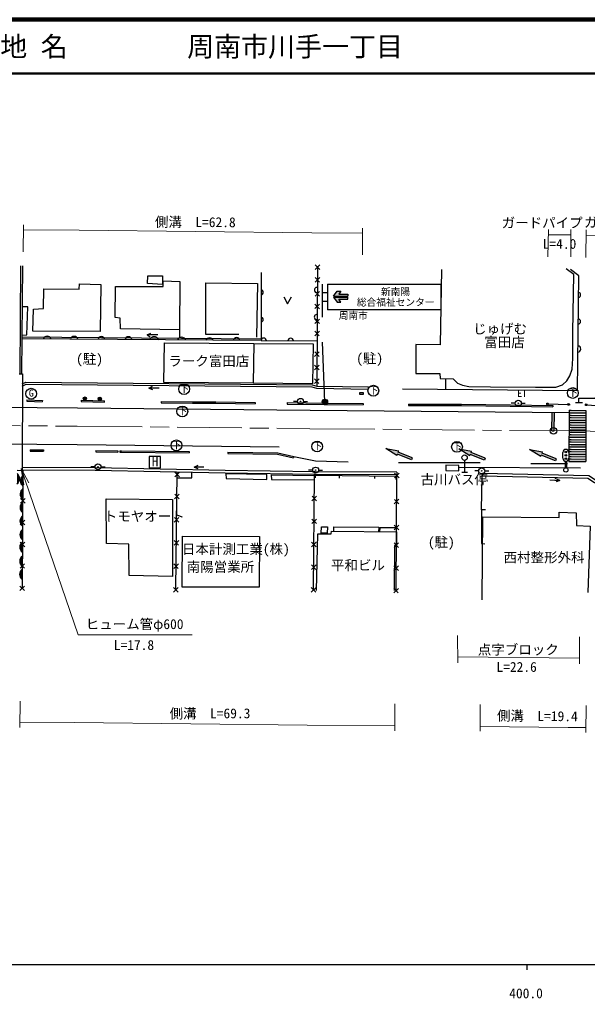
# Model space of a CAD drawing. Units: millimetres at full size, sheet at 1:1000; details may follow other scales. Extents: x 40000 to 54727036, y -209802000 to 380000.
# Drawn here: x 373958 to 479224, y 198715 to 380000 of the extents above; entities that cross this region are included whole.
import ezdxf
from ezdxf.enums import TextEntityAlignment as Align

# ---------------------------------------------------------------- set-up
doc = ezdxf.new("R2010")
doc.units = ezdxf.units.MM
doc.header["$LTSCALE"] = 1000
doc.linetypes.add('CHAIN', pattern=[18.5, 12, -1.5, 3.5, -1.5])
for name, color, linetype, lineweight in [('M-BGD', 7, 'Continuous', 25), ('M-BGD-EXST', 7, 'Continuous', 25), ('M-BMK', 2, 'CHAIN', 13), ('M-BMK-SRVR', 3, 'Continuous', 25), ('M-STR-HTXT', 7, 'Continuous', 13), ('M-STR-STRC', 7, 'Continuous', 25), ('M-TTL', 2, 'Continuous', 140), ('M-TTL-BAND', 7, 'Continuous', 25), ('M-TTL-LINE', 7, 'Continuous', 50)]:
    doc.layers.add(name, color=color, linetype=linetype, lineweight=lineweight)
doc.layers.add('M-BMK-HTXT', color=7, linetype='Continuous')
doc.layers.add('M-TTL-TXT', color=7, linetype='Continuous')
doc.styles.add('ＭＳ ゴシック', font='')
doc.styles.get('ＭＳ ゴシック').set_extended_font_data('MS Gothic')

# ---------------------------------------------------------------- blocks, each defined once
blk = doc.blocks.new('open_arrow')
at = {"color": 0, "linetype": 'Continuous', "lineweight": -2}
blk.add_lwpolyline([(7.5, 1.25), (0, 0), (7.5, -1.25)], dxfattribs=at)

msp = doc.modelspace()

# ---------------------------------------------------------------- hatches: boundary and pattern name
at = {"layer": 'M-BGD'}
for points in [[(386355, 309804, 1), (385755, 309804, 1)], [(389126, 309780, 1), (388526, 309780, 1)], [(425988, 309293, 1), (426088, 309293, 1)], [(466355, 308945, 1), (466455, 308945, 1)], [(373472, 294035, 0.51219), (373485, 295954)], [(374582, 295533, 0.51219), (374569, 293614)], [(388448, 297155, 1), (388548, 297155, 1)], [(428794, 296565, 1), (428894, 296565, 1)], [(459574, 296413, 1), (459674, 296413, 1)], [(374566, 293126, 0.51219), (374552, 291207)], [(374548, 290596, 0.51219), (374535, 288677)], [(374531, 288088, 0.51219), (374518, 286169)], [(374514, 285560, 0.51219), (374500, 283641)], [(374498, 283291, 0.51219), (374485, 281372)], [(374480, 280639, 0.51219), (374467, 278721)], [(374463, 278200, 0.51219), (374450, 276281)]]:
    msp.add_hatch(color=256, dxfattribs=at).paths.add_polyline_path(points)
at = {"layer": 'M-STR-STRC'}
for points in [[(434811, 329132), (434811, 328770), (432147, 328769), (432816, 329706), (433497, 329707), (433127, 329131)], [(432147, 328595), (432816, 327658), (433497, 327658), (433127, 328233), (434810, 328233), (434811, 328594)], [(431056, 309201, 1), (430056, 309201, 1)], [(473118, 307234), (472668, 307238), (472631, 303838), (473081, 303834)], [(478931, 306697), (476219, 306732), (475831, 306735), (475829, 306285), (476214, 306282), (478929, 306247)], [(478934, 307598), (476223, 307632), (475834, 307635), (475832, 307185), (476218, 307182), (478932, 307147)], [(478924, 304897), (476213, 304932), (475824, 304935), (475822, 304485), (476208, 304482), (478922, 304447)], [(478927, 305797), (476216, 305832), (475827, 305835), (475826, 305385), (476211, 305382), (478926, 305347)], [(478927, 305797), (476216, 305832), (475827, 305835), (475826, 305385), (476211, 305382), (478926, 305347)], [(478917, 303097), (476206, 303132), (475817, 303135), (475816, 302685), (476201, 302682), (478916, 302647)], [(478921, 303997), (476209, 304032), (475821, 304035), (475819, 303585), (476204, 303582), (478919, 303547)], [(478911, 301297), (476199, 301332), (475811, 301335), (475809, 300885), (476194, 300882), (478909, 300847)], [(478911, 301297), (476199, 301332), (475811, 301335), (475809, 300885), (476194, 300882), (478909, 300847)], [(478914, 302197), (476203, 302232), (475814, 302235), (475812, 301785), (476198, 301782), (478912, 301747)], [(443989, 299495), (446600, 298455), (446747, 298824), (444136, 299864), (444238, 300120), (441835, 300567), (443887, 299240)], [(457509, 299433), (460120, 298392), (460267, 298761), (457656, 299802), (457758, 300057), (455355, 300505), (457407, 299177)], [(470663, 299332), (473274, 298292), (473421, 298661), (470810, 299701), (470912, 299957), (468509, 300404), (470561, 299077)], [(478904, 299497), (476193, 299532), (475804, 299535), (475802, 299085), (476188, 299082), (478902, 299047)], [(478907, 300397), (476196, 300432), (475807, 300435), (475806, 299985), (476191, 299982), (478906, 299947)], [(478901, 298597), (476189, 298632), (475801, 298635), (475799, 298185), (476184, 298182), (478899, 298147)]]:
    msp.add_hatch(color=256, dxfattribs=at).paths.add_polyline_path(points)

# ---------------------------------------------------------------- linework, layer by layer
at = {"layer": 'M-BGD'}
for p, q in [((374149, 334364), (373992, 314366)), ((374499, 334362), (374342, 314365)), ((428752, 333716), (429603, 334557)), ((428762, 334554), (429598, 333708)), ((429178, 334358), (429044, 312127)), ((428738, 331384), (429589, 332225)), ((428748, 332222), (429584, 331376)), ((428723, 328789), (429574, 329629)), ((428733, 329627), (429568, 328781)), ((428709, 326467), (429560, 327308)), ((428719, 327305), (429554, 326459)), ((428692, 323697), (429543, 324537)), ((428702, 324535), (429538, 323689)), ((418735, 320537), (374393, 320897)), ((418738, 320837), (374395, 321197)), ((397631, 321608), (398145, 321213)), ((403605, 322510), (403593, 320960)), ((428679, 321453), (429529, 322293)), ((428688, 322291), (429524, 321445)), ((428655, 317603), (429506, 318444)), ((428665, 318441), (429501, 317595)), ((428640, 315130), (429491, 315971)), ((428650, 315968), (429486, 315122)), ((373874, 314366), (374474, 314364)), ((374474, 314364), (374425, 296456)), ((374468, 312111), (375208, 312453)), ((374469, 312552), (375122, 312854)), ((397924, 311730), (398623, 312120)), ((429473, 313444), (428622, 312603)), ((429463, 312606), (428627, 313452)), ((438584, 311969), (438578, 311569)), ((452917, 313497), (452897, 311547)), ((444922, 311629), (477408, 311295)), ((375288, 309573), (375278, 309324)), ((375278, 309324), (378174, 309203)), ((375288, 309573), (378184, 309452)), ((378184, 309452), (378174, 309203)), ((385383, 309493), (385378, 309244)), ((385378, 309244), (389681, 309157)), ((385383, 309493), (389686, 309406)), ((389681, 309157), (389686, 309406)), ((400186, 309277), (400182, 309027)), ((417610, 309073), (417605, 308823)), ((423562, 309051), (423558, 308801)), ((425488, 309293), (424738, 309293)), ((426588, 309293), (427338, 309293)), ((437658, 308891), (437656, 308641)), ((446026, 308794), (446026, 308544)), ((465855, 308945), (465105, 308945)), ((466955, 308945), (467705, 308945)), ((471569, 308833), (476006, 308713)), ((472803, 308512), (472798, 308262)), ((375930, 300328), (378394, 300328)), ((375930, 300328), (375930, 300078)), ((375930, 300078), (378394, 300078)), ((378394, 300328), (378394, 300078)), ((388076, 300212), (388073, 299962)), ((388073, 299962), (392149, 299905)), ((388076, 300212), (392153, 300155)), ((392153, 300155), (392149, 299905)), ((392555, 300149), (392551, 299899)), ((405381, 299996), (405378, 299746)), ((412595, 299879), (412592, 299629)), ((406307, 297109), (407047, 297478)), ((424806, 299080), (424750, 298836)), ((456453, 298359), (456453, 296184)), ((374588, 296455), (373489, 296463)), ((374588, 296455), (374439, 274664)), ((387948, 297155), (387198, 297155)), ((389048, 297155), (389798, 297155)), ((402750, 295316), (403606, 296151)), ((402765, 296154), (403596, 295303)), ((402917, 274399), (403182, 296180)), ((428294, 296565), (427544, 296565)), ((428454, 274364), (428617, 295771)), ((429394, 296565), (430144, 296565)), ((433251, 295043), (433258, 295581)), ((443451, 295160), (444302, 296001)), ((443461, 295998), (444297, 295153)), ((443754, 274241), (443876, 295683)), ((443867, 296183), (443864, 295683)), ((477947, 296948), (455372, 297030)), ((459074, 296413), (458324, 296413)), ((459590, 289222), (459726, 295512)), ((459719, 296013), (459708, 295513)), ((460174, 296413), (460924, 296413)), ((439811, 294994), (439818, 295487)), ((474133, 294664), (473272, 295033)), ((402701, 291253), (403557, 292089)), ((402716, 292091), (403546, 291240)), ((374126, 290459), (374977, 291299)), ((374136, 291297), (374971, 290450)), ((428158, 290895), (429010, 291735)), ((428169, 291733), (429004, 290886)), ((443424, 290308), (444274, 291149)), ((443433, 291146), (444270, 290300)), ((374098, 286434), (374950, 287274)), ((374109, 287273), (374944, 286426)), ((402648, 286938), (403504, 287774)), ((402663, 287776), (403494, 286925)), ((428126, 286658), (428978, 287497)), ((428137, 287496), (428972, 286648)), ((443396, 285498), (444247, 286339)), ((443406, 286336), (444242, 285490)), ((374070, 282351), (374922, 283191)), ((374081, 283189), (374916, 282342)), ((402596, 282668), (403452, 283503)), ((402611, 283506), (403442, 282655)), ((428094, 282378), (428946, 283217)), ((428105, 283216), (428939, 282369)), ((443378, 282258), (444229, 283099)), ((443388, 283097), (444224, 282251)), ((374043, 278393), (374894, 279233)), ((374053, 279231), (374889, 278384)), ((402544, 278357), (403400, 279192)), ((402559, 279195), (403389, 278344)), ((428062, 278181), (428914, 279020)), ((428073, 279019), (428908, 278172)), ((443354, 277974), (444204, 278815)), ((443363, 278812), (444199, 277967)), ((374863, 275082), (374011, 274242)), ((374852, 274244), (374017, 275091)), ((403344, 274816), (402488, 273980)), ((403329, 273978), (402498, 274829)), ((428879, 274782), (428027, 273943)), ((428868, 273944), (428033, 274791)), ((444178, 274660), (443327, 273819)), ((444168, 273822), (443332, 274667))]:
    msp.add_line(p, q, dxfattribs=at)
for points in [[(452159, 333740), (451928, 319742), (447417, 319800), (447417, 314470), (451875, 314456), (451921, 313503), (454318, 313489), (455133, 312675), (456052, 312275), (457253, 312035), (461251, 312009), (469595, 311936), (473373, 311950), (474582, 312380), (475387, 313105), (475978, 314031), (476423, 315242), (476503, 317201), (476504, 322105), (476679, 332797), (475258, 333812)], [(477408, 311295), (477605, 332532), (476054, 333718)], [(418735, 333177), (418735, 320537), (429094, 320475)], [(414620, 321679), (408502, 321679), (408472, 331234), (418058, 331117), (417884, 321155)], [(422936, 328624), (423651, 327328), (424367, 328624)], [(374398, 321579), (375329, 321591), (375490, 326808), (374440, 326816)], [(399562, 321594), (397631, 321608), (398286, 321918)], [(417402, 320020), (428385, 319952), (428258, 312549), (417261, 312653)], [(375122, 312854), (428190, 312375), (429044, 312127), (438584, 311969)], [(375208, 312453), (428131, 311975), (428984, 311728), (438578, 311569)], [(399816, 311719), (397924, 311730), (398601, 311490)], [(478743, 308670), (482503, 308452), (484062, 309574), (484988, 310946)], [(400182, 309027), (406030, 308940), (410345, 308957), (417605, 308823)], [(400186, 309277), (406031, 309190), (410346, 309207), (417610, 309073)], [(423558, 308801), (430436, 308695), (437656, 308641)], [(423562, 309051), (430438, 308944), (437658, 308891)], [(446026, 308794), (455876, 308793), (464931, 308661), (472803, 308512)], [(446026, 308544), (455875, 308543), (464927, 308411), (472798, 308262)], [(392551, 299899), (392833, 299895), (405378, 299746)], [(392555, 300149), (392837, 300145), (405381, 299996)], [(412592, 299629), (421797, 299513), (424750, 298836)], [(412595, 299879), (421827, 299763), (424806, 299080)], [(443864, 295683), (428740, 295769), (412066, 296017), (387990, 296459), (374425, 296527)], [(443867, 296183), (428745, 296269), (412074, 296517), (387996, 296959), (374427, 297027)], [(403169, 295139), (405888, 295145), (405906, 296130)], [(408146, 297120), (406307, 297109), (407015, 296869)], [(428615, 295509), (420627, 295610), (420655, 294819), (428609, 294759)], [(428836, 295158), (428831, 295644), (443679, 295432), (443708, 294806)], [(455928, 296184), (456453, 296184), (456978, 296184)], [(459708, 295513), (479321, 295088), (480543, 294255), (485579, 294252)], [(459719, 296013), (479481, 295585), (480698, 294755), (485580, 294752)], [(472262, 294735), (474133, 294664), (473413, 294401)], [(460314, 289222), (459590, 289222), (459579, 282944), (460196, 282936)], [(459681, 272510), (459839, 287936), (473963, 287759), (473963, 288743), (477165, 288672), (477193, 286293), (479718, 286202), (479304, 273895)], [(428975, 274237), (429225, 284778), (431747, 284755), (431770, 285278), (443816, 285136), (443801, 282596), (443434, 282594), (443385, 274237)], [(432221, 285269), (432221, 286043), (440529, 285971), (440512, 285105)], [(440766, 285100), (440773, 285934), (443820, 285917)]]:
    msp.add_lwpolyline(points, dxfattribs=at)
for points in [[(397733, 332548), (400452, 332523), (400458, 330956), (397688, 331103)], [(384989, 330044), (385042, 331065), (389044, 330935), (388923, 322235), (376396, 322304), (376554, 326354), (378407, 326483), (378486, 330147)], [(391763, 330581), (400576, 330547), (400559, 331596), (403691, 331510), (403605, 322510), (392641, 322734), (392623, 324730), (391711, 324816)], [(400809, 320161), (417402, 320020), (417261, 312653), (400704, 312791)], [(437055, 310953), (437655, 310953), (437655, 310553), (437055, 310553)], [(452968, 297493), (452968, 296460), (455358, 296438), (455380, 297415)], [(412221, 295872), (412268, 294996), (419792, 294841), (419778, 295757)], [(389995, 291226), (402305, 291130), (402329, 276849), (394259, 277042), (394209, 282868), (390074, 282947)], [(429938, 286078), (431028, 286046), (430990, 284899), (429894, 284906)], [(404169, 284329), (418409, 284289), (418350, 274858), (404110, 274878)]]:
    msp.add_lwpolyline(points, close=True, dxfattribs=at)
for centre, radius in [((386055, 309804), 300), ((388826, 309780), 300), ((426038, 309293), 550), ((426038, 309293), 50), ((466405, 308945), 550), ((466405, 308945), 50), ((471826, 308827), 150), ((475703, 308721), 150), ((478990, 308656), 150), ((456453, 298859), 500), ((388498, 297155), 550), ((388498, 297155), 50), ((428844, 296565), 550), ((428844, 296565), 50), ((459624, 296413), 550), ((459624, 296413), 50)]:
    msp.add_circle(centre, radius, dxfattribs=at)
for centre, radius, start, end in [((418469, 329486), 642, 294.51584, 65.48416), ((429091, 329909), 488, 82.60207, 276.70698), ((477508, 329018), 458, 277.4716, 81.47042), ((418666, 324432), 466, 278.53866, 81.46134), ((429052, 324911), 470, 81.24168, 278.06736), ((477443, 324071), 498, 279.11778, 79.82424), ((379065, 320627), 739, 17.86496, 161.20536), ((384073, 320598), 734, 17.04637, 162.02395), ((389132, 320636), 650, 12.08858, 166.98173), ((394141, 320648), 614, 7.80518, 171.26514), ((398914, 320350), 906, 22.14057, 156.92975), ((403999, 320333), 822, 22.78118, 156.28914), ((409164, 320266), 785, 25.92424, 153.14608), ((414181, 320503), 602, 6.35023, 172.72009), ((419225, 320521), 490, 1.19796, 178.11108), ((424211, 320470), 515, 3.48081, 175.82823), ((477423, 318990), 567, 275.24174, 83.70028), ((375122, 312854), 0.5, 89.48241, 114.81804), ((375208, 312453), 0.5, 89.48241, 114.81804), ((477408, 311295), 0.5, 269.41008, 359.47101), ((372788, 294999), 1182, 305.36343, 53.84858), ((375266, 294569), 1182, 125.36343, 233.84858), ((375250, 292162), 1182, 125.36343, 233.84858), ((375233, 289632), 1182, 125.36343, 233.84858), ((375215, 287123), 1182, 125.36343, 233.84858), ((375198, 284595), 1182, 125.36343, 233.84858), ((375182, 282327), 1182, 125.36343, 233.84858), ((375164, 279675), 1182, 125.36343, 233.84858), ((375147, 277236), 1182, 125.36343, 233.84858)]:
    msp.add_arc(centre, radius, start, end, dxfattribs=at)
at = {"layer": 'M-BGD-EXST'}
for p, q in [((400101, 299089), (398001, 299089)), ((398001, 299089), (398001, 296989)), ((400101, 296989), (400101, 299089)), ((398001, 296989), (400101, 296989))]:
    msp.add_line(p, q, dxfattribs=at)
for centre in [(404456, 311565), (439539, 311266), (476505, 310844), (376112, 310707), (404125, 307427), (403031, 301141), (429121, 300934), (455040, 300859)]:
    msp.add_circle(centre, 1000, dxfattribs=at)
at = {"layer": 'M-BMK'}
msp.add_lwpolyline([(362132, 304880), (384662, 304687), (427790, 304234), (476213, 303807), (501401, 303487), (522618, 303377), (537808, 303305), (554108, 303104), (568989, 302977), (573119, 302942)], dxfattribs=at)
at = {"layer": 'M-BMK-SRVR'}
msp.add_circle((472920, 303836), 600, dxfattribs=at)
at = {"layer": 'M-STR-HTXT'}
for p, q in [((374644, 337002), (374704, 341967)), ((437540, 341394), (437555, 336416)), ((471984, 341126), (471894, 336056)), ((476128, 341114), (476128, 336056)), ((479008, 341044), (478948, 335966)), ((471967, 340146), (476128, 340109)), ((478997, 340074), (485310, 339994)), ((455150, 265940), (455182, 260893)), ((477760, 265696), (477760, 260707)), ((455176, 261955), (477760, 261745)), ((374072, 253798), (374018, 248883)), ((443513, 253244), (443498, 248283)), ((459344, 253140), (459333, 248208)), ((478976, 252973), (478914, 247944))]:
    msp.add_line(p, q, dxfattribs=at)
for points in [[(374693, 341074), (385008, 340986), (428140, 340533), (437543, 340450)], [(374255, 296851), (384804, 266070), (405965, 266070)], [(374029, 249876), (384139, 249790), (427259, 249337), (443501, 249193)], [(459335, 249054), (475623, 248910), (478925, 248868)]]:
    msp.add_lwpolyline(points, dxfattribs=at)
at = {"layer": 'M-STR-STRC'}
for p, q in [((430034, 331007), (430034, 324863)), ((431034, 331007), (452034, 331007)), ((431034, 331007), (431034, 326257)), ((452034, 331007), (452034, 326257)), ((430034, 329424), (431034, 329424)), ((432147, 328769), (432816, 329706)), ((432147, 328769), (434811, 328770)), ((432147, 328595), (434811, 328596)), ((432147, 328595), (432816, 327658)), ((432816, 329706), (433497, 329707)), ((433497, 329707), (433127, 329131)), ((433127, 329131), (434810, 329132)), ((433497, 327658), (433127, 328233)), ((433127, 328233), (434810, 328233)), ((434811, 329132), (434811, 328770)), ((434811, 328233), (434811, 328594)), ((430034, 327840), (431034, 327840)), ((432816, 327658), (433497, 327658)), ((452034, 326257), (431034, 326257)), ((430556, 309201), (430110, 320229)), ((477034, 309056), (478317, 309079)), ((472631, 303838), (472668, 307238)), ((473081, 303834), (473118, 307234)), ((475834, 307635), (475799, 298185)), ((478934, 307598), (478899, 298147)), ((472633, 303838), (473081, 303834)), ((443887, 299240), (441835, 300567)), ((441835, 300567), (444238, 300120)), ((443887, 299240), (443989, 299495)), ((446600, 298455), (443989, 299495)), ((444136, 299864), (444238, 300120)), ((446747, 298824), (444136, 299864)), ((457407, 299177), (455355, 300505)), ((455355, 300505), (457758, 300057)), ((457407, 299177), (457509, 299433)), ((460120, 298392), (457509, 299433)), ((457656, 299802), (457758, 300057)), ((460267, 298761), (457656, 299802)), ((470561, 299077), (468509, 300404)), ((468509, 300404), (470912, 299957)), ((470561, 299077), (470663, 299332)), ((473274, 298292), (470663, 299332)), ((470810, 299701), (470912, 299957)), ((473421, 298661), (470810, 299701)), ((474668, 298750), (474668, 299850)), ((475768, 299850), (475768, 298750)), ((444183, 297976), (459331, 297978)), ((446747, 298824), (446600, 298455)), ((460267, 298761), (460120, 298392)), ((468713, 297794), (475523, 297761)), ((473421, 298661), (473274, 298292)), ((475118, 298200), (475118, 296987)), ((475318, 298200), (475318, 296987))]:
    msp.add_line(p, q, dxfattribs=at)
for points in [[(477652, 309067), (477652, 309914), (480606, 309914), (483950, 312878), (484772, 312956)], [(326225, 308584), (333120, 308501), (362160, 308280), (384695, 308087), (427822, 307634), (475832, 307210)], [(475831, 306735), (476219, 306732), (478931, 306697)], [(475832, 307185), (476218, 307182), (478932, 307147)], [(475834, 307635), (476223, 307632), (478934, 307598)], [(475824, 304935), (476213, 304932), (478924, 304897)], [(475826, 305385), (476211, 305382), (478926, 305347)], [(475826, 305385), (476211, 305382), (478926, 305347)], [(475827, 305835), (476216, 305832), (478927, 305797)], [(475827, 305835), (476216, 305832), (478927, 305797)], [(475829, 306285), (476214, 306282), (478929, 306247)], [(475817, 303135), (476206, 303132), (478917, 303097)], [(475819, 303585), (476204, 303582), (478919, 303547)], [(475821, 304035), (476209, 304032), (478921, 303997)], [(475822, 304485), (476208, 304482), (478922, 304447)], [(316302, 301904), (333053, 301701), (362105, 301480), (384630, 301287), (422055, 300894)], [(475811, 301335), (476199, 301332), (478911, 301297)], [(475811, 301335), (476199, 301332), (478911, 301297)], [(475812, 301785), (476198, 301782), (478912, 301747)], [(475814, 302235), (476203, 302232), (478914, 302197)], [(475816, 302685), (476201, 302682), (478916, 302647)], [(475804, 299535), (476193, 299532), (478904, 299497)], [(475806, 299985), (476191, 299982), (478906, 299947)], [(475807, 300435), (476196, 300432), (478907, 300397)], [(475809, 300885), (476194, 300882), (478909, 300847)], [(475809, 300885), (476194, 300882), (478909, 300847)], [(424806, 299080), (428814, 298277), (434887, 298084)], [(475799, 298185), (476184, 298182), (478899, 298147)], [(475801, 298635), (476189, 298632), (478901, 298597)], [(475802, 299085), (476188, 299082), (478902, 299047)]]:
    msp.add_lwpolyline(points, dxfattribs=at)
for centre, radius in [((430556, 309201), 500), ((475224, 299924), 150), ((475224, 299304), 150), ((475224, 298684), 150), ((475218, 296600), 400)]:
    msp.add_circle(centre, radius, dxfattribs=at)
for centre, start, end in [((475218, 299850), 90, 180), ((475218, 299850), 0, 90), ((475218, 298750), 180, 270), ((475218, 298750), 270, 0)]:
    msp.add_arc(centre, 550, start, end, dxfattribs=at)
at = {"layer": 'M-TTL'}
msp.add_line((680000, 380000), (40000, 380000), dxfattribs=at)
at = {"layer": 'M-TTL-BAND'}
for p, q in [((40000, 205000), (579000, 205000)), ((468000, 205000), (468000, 204000))]:
    msp.add_line(p, q, dxfattribs=at)
at = {"layer": 'M-TTL-LINE'}
msp.add_line((40000, 370000), (680000, 370000), dxfattribs=at)

# ---------------------------------------------------------------- block references
at = {"layer": 'M-STR-HTXT', "xscale": 400, "yscale": 400, "rotation": 288.9}
msp.add_blockref('open_arrow', (374255, 296851), dxfattribs=at)

# ---------------------------------------------------------------- texts
at = {"layer": 'M-BGD', "style": 'ＭＳ ゴシック'}
msp.add_text('ET', height=1320, dxfattribs=at).set_placement((466205, 309719), align=Align.BOTTOM_LEFT)
at = {"layer": 'M-BGD-EXST', "style": 'ＭＳ ゴシック'}
for s, height, p in [('下', 1320, (403604, 310578)), ('下', 1320, (438686, 310279)), ('G', 1320, (375673, 309780)), ('下', 1320, (475652, 309857)), ('下', 1320, (403272, 306439)), ('下', 1320, (402179, 300153)), ('下', 1320, (428269, 299947)), ('下', 1320, (454188, 299872)), ('H', 1833, (398454, 296681))]:
    msp.add_text(s, height=height, dxfattribs=at).set_placement(p, align=Align.BOTTOM_LEFT)
at = {"layer": 'M-BMK-HTXT', "style": 'ＭＳ ゴシック'}
for s, p in [('じゅげむ', (458021, 321269)), ('富田店', (460106, 318779)), ('(駐)', (384435, 315672)), ('ラーク富田店', (401535, 315294)), ('(駐)', (436362, 315772)), ('古川バス停', (448295, 293360)), ('トモヤオート', (389573, 286535)), ('日本計測工業(株)', (404056, 280465)), ('(駐)', (449646, 281749)), ('西村整形外科', (463683, 278924)), ('南陽営業所', (404942, 277181)), ('平和ビル', (431689, 277488))]:
    msp.add_text(s, height=1833, dxfattribs=at).set_placement(p, align=Align.BOTTOM_LEFT)
at = {"layer": 'M-STR-HTXT', "style": 'ＭＳ ゴシック'}
for s, rotation, p in [('側溝  L=62.8', 359.69, (399043, 341073)), ('側溝  L=69.3', 0.148, (401775, 250013)), ('側溝  L=19.4', 359.521, (462443, 249617))]:
    msp.add_text(s, height=1833, rotation=rotation, dxfattribs=at).set_placement(p, align=Align.BOTTOM_LEFT)
for s, p in [('ガードパイプ', (463332, 340901)), ('ガードパイプ', (478598, 340992)), ('L=4.0', (470924, 336995)), ('ヒューム管φ600', (386215, 266570)), ('L=17.8', (391422, 262706)), ('点字ブロック', (458906, 261850)), ('L=22.6', (462355, 258649))]:
    msp.add_text(s, height=1833, dxfattribs=at).set_placement(p, align=Align.BOTTOM_LEFT)
at = {"layer": 'M-STR-STRC', "style": 'ＭＳ ゴシック'}
for s, p in [('新南陽', (443649, 329585)), ('総合福祉センター', (443679, 327650))]:
    msp.add_text(s, height=1320, dxfattribs=at).set_placement(p, align=Align.MIDDLE_CENTER)
msp.add_text('周南市', height=1320, dxfattribs=at).set_placement((433122, 324142), align=Align.BOTTOM_LEFT)
at = {"layer": 'M-TTL-BAND', "style": 'ＭＳ ゴシック'}
msp.add_text('400.0', height=1833, dxfattribs=at).set_placement((467844, 198195), align=Align.BOTTOM_CENTER)
at = {"layer": 'M-TTL-TXT', "style": 'ＭＳ ゴシック'}
for s, p in [('地 名', (370380, 375000)), ('周南市川手一丁目', (405024, 375000))]:
    msp.add_text(s, height=3666, dxfattribs=at).set_placement(p, align=Align.MIDDLE_LEFT)

doc.saveas('drawing.dxf')
